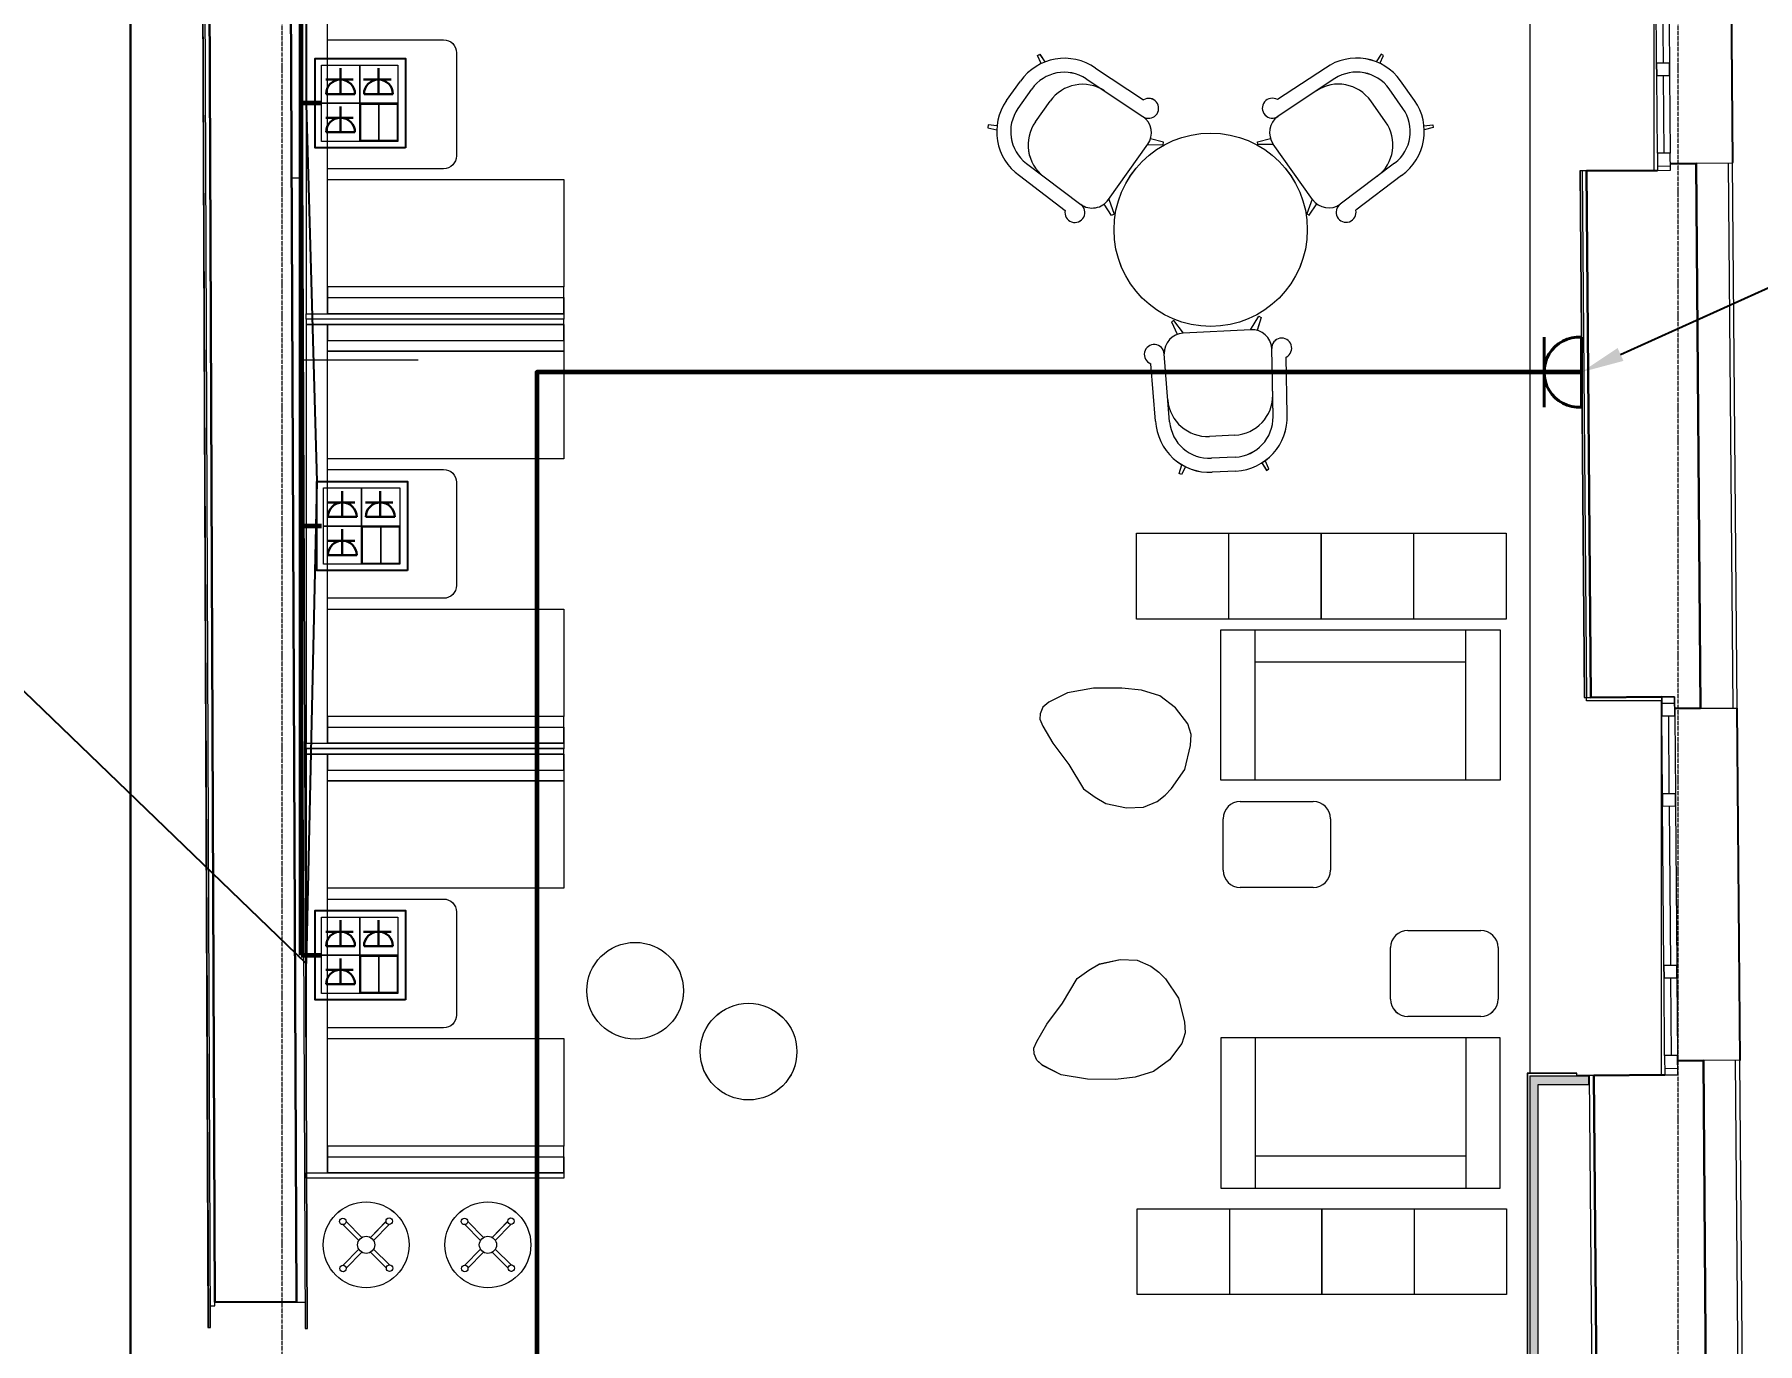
# Model space of a CAD drawing. Header units: millimetres. Extents: x -32 to 417638015, y -35 to 175284279.
# Drawn here: x 417179595 to 417187618, y 175256237 to 175262332 of the extents above; entities that cross this region are included whole.
import ezdxf
from ezdxf import colors
from ezdxf.entities.mleader import LeaderData, LeaderLine
from ezdxf.math import Vec2, Vec3

# ---------------------------------------------------------------- set-up
doc = ezdxf.new("R2010")
doc.units = ezdxf.units.MM
doc.linetypes.add('ADSK_Линия сетки', pattern=[25, 20, -2.5, 0, -2.5])
for name, color, linetype, lineweight in [('_ Окна', 7, 'Continuous', 9), ('_ЭМ_гофра', 5, 'Continuous', 60), ('_ЭМ_ТХобщее_слой', 7, 'Continuous', 30), ('Окна', 7, 'Continuous', 9), ('Оси', 253, 'Continuous', 9), ('Перекрытие', 7, 'Continuous', 18), ('Стены внутренние', 7, 'Continuous', 18), ('Стены наружные', 7, 'Continuous', 18), ('Стены несущие', 7, 'Continuous', 30), ('Стены отделка', 7, 'Continuous', 30), ('Стены штриховка', 7, 'Continuous', 9), ('ТХ', 5, 'Continuous', 0), ('ШТРИХОВКА', 252, 'Continuous', 15), ('Электро', 250, 'Continuous', 25), ('ЭМ', 5, 'Continuous', 40), ('ЭМ_Лоток 1_2', 162, 'Continuous', 30), ('ЭОМ_Кабель для СУП', 150, 'Continuous', 9)]:
    doc.layers.add(name, color=color, linetype=linetype, lineweight=lineweight)
for name, color, linetype in [('_ЭМ_Надписи', 7, 'Continuous'), ('ВНУТРЯНКА', 1, 'Continuous'), ('ЭОМ_Лотки рабочие', 5, 'Continuous')]:
    doc.layers.add(name, color=color, linetype=linetype)
doc.layers.add('PDF _ЭОМ _розетки', color=7, linetype='Continuous', true_color=0xeb0000)
doc.styles.add('ЭОМ', font='isocpeur.ttf', dxfattribs={"width": 0.85, "height": 250})
doc.linetypes.add('Cable in the tray', pattern='A,5,[130,ltypeshp.shx,S=1,R=0,X=0,Y=0],1.5,[130,ltypeshp.shx,S=1.5,R=90,X=0,Y=-1],1,[130,ltypeshp.shx,S=1,R=0,X=0.5,Y=0],5', length=12.5)

# ---------------------------------------------------------------- blocks, each defined once
blk = doc.blocks.new('ТХ 3 этаж')
at = {"color": 8, "linetype": 'Continuous', "lineweight": 18}
for p, q in [((59884.1, 30573.9), (59895.3, 30579.9)), ((59901.7, 30537), (59884.1, 30573.9)), ((59895.3, 30579.9), (59918.8, 30544.4)), ((61484.6, 30580.8), (61461.1, 30545.2)), ((61478.2, 30537.8), (61495.8, 30574.8)), ((61495.8, 30574.8), (61484.6, 30580.8)), ((60154.6, 30515.3), (60378.3, 30368.1)), ((61225.4, 30516.1), (61001.6, 30369)), ((59740.7, 30364.7), (59805.1, 30455.6)), ((59793.8, 30327.3), (59858.1, 30418)), ((60111.5, 30465.9), (60375.5, 30290.5)), ((61268.5, 30466.7), (61004.4, 30291.3)), ((61586.1, 30328.1), (61521.9, 30418.8)), ((61639.2, 30365.6), (61574.8, 30456.5)), ((59875, 30265.2), (59943.5, 30361.9)), ((61504.9, 30266.1), (61436.4, 30362.8)), ((59655.3, 30251), (59653.4, 30238.4)), ((59696, 30246.6), (59655.3, 30251)), ((61683.9, 30247.5), (61724.6, 30251.8)), ((61724.6, 30251.8), (61726.6, 30239.3)), ((59653.4, 30238.4), (59694.7, 30228)), ((60471.8, 30171.5), (60410.4, 30186.9)), ((60469.8, 30158.9), (60471.8, 30171.5)), ((60908.1, 30172.4), (60969.5, 30187.8)), ((60910.1, 30159.8), (60908.1, 30172.4)), ((61726.6, 30239.3), (61685.2, 30228.9)), ((60215.1, 29903.5), (60397.6, 30161.1)), ((60396.4, 30159.4), (60469.8, 30158.9)), ((60983.5, 30160.3), (60910.1, 30159.8)), ((61164.8, 29904.3), (60982.4, 30161.9)), ((59800.3, 30015.3), (60013.4, 29853)), ((59832.6, 30072.3), (60085.7, 29881.4)), ((61547.3, 30073.2), (61294.3, 29882.3)), ((61579.6, 30016.1), (61366.6, 29853.8)), ((60229.8, 29830), (60195, 29882.8)), ((60216.3, 29905.1), (60241.1, 29836)), ((61163.7, 29906), (61138.9, 29836.9)), ((61150.1, 29830.9), (61185, 29883.7)), ((60241.1, 29836), (60229.8, 29830)), ((61138.9, 29836.9), (61150.1, 29830.9)), ((60519.6, 29340.5), (60508.5, 29334.2)), ((60508.5, 29334.2), (60534.3, 29276.4)), ((60564.6, 29282.4), (60519.6, 29340.5)), ((60877.8, 29298.1), (60562.6, 29282.3)), ((60875.8, 29298), (60914.8, 29360.2)), ((60926.5, 29355.1), (60906.5, 29295)), ((60914.8, 29360.2), (60926.5, 29355.1)), ((60981.5, 28893.1), (60975.2, 29210)), ((60434.3, 28872.4), (60411.7, 29139.2)), ((60499.8, 28869), (60474.5, 29185)), ((61046.3, 28902.9), (61042.2, 29170.7)), ((60803.6, 28807.2), (60685.3, 28801.3)), ((60543.7, 28628.6), (60557.2, 28669.1)), ((60573.5, 28660.2), (60555.4, 28623.5)), ((60805.1, 28705), (60694, 28699.4)), ((60808.4, 28640.1), (60697.2, 28634.5)), ((60928.9, 28677.9), (60950.6, 28643.2)), ((60961.7, 28649.5), (60944.3, 28688.4)), ((60950.6, 28643.2), (60961.7, 28649.5)), ((60555.4, 28623.5), (60543.7, 28628.6))]:
    blk.add_line(p, q, dxfattribs=at)
for centre, radius, start, end in [((60009.7, 30310.7), 250.7, 54.68371, 144.68371), ((60009.6, 30310.6), 185.7, 56.72912, 144.68371), ((61370.3, 30311.6), 250.7, 35.31629, 125.31629), ((61370.3, 30311.5), 185.7, 35.31629, 123.27088), ((60095, 30254.6), 185.7, 56.72912, 144.68371), ((61284.9, 30255.4), 185.7, 35.31629, 123.27088), ((59945.2, 30219.8), 250.7, 144.68371, 234.68371), ((59945.3, 30219.9), 185.7, 144.68371, 232.6383), ((60402.3, 30328.4), 46.4, 234.68371, 121.10553), ((60977.6, 30329.2), 46.4, 58.89447, 305.31629), ((61434.6, 30220.8), 185.7, 307.3617, 35.31629), ((61434.7, 30220.7), 250.7, 305.31629, 35.31629), ((60026.5, 30157.9), 185.7, 144.68371, 232.6383), ((60321.8, 30214.7), 92.8, 324.68371, 54.68371), ((61058.1, 30215.6), 92.8, 125.31629, 215.31629), ((61353.4, 30158.8), 185.7, 307.3617, 35.31629), ((60058.8, 29843.5), 46.4, 168.26189, 54.68371), ((60139.3, 29957.2), 92.8, 234.68371, 324.68371), ((61240.6, 29958), 92.8, 215.31629, 305.31629), ((61321.1, 29844.4), 46.4, 125.31629, 11.73811), ((60567.2, 29189.6), 92.8, 92.85855, 182.85855), ((60882.5, 29205.3), 92.8, 2.85855, 92.85855), ((60428.1, 29182.7), 46.4, 2.85855, 249.28037), ((61021.6, 29212.3), 46.4, 296.43673, 182.85855), ((60676.1, 28986.7), 185.7, 184.90396, 272.85855), ((60794.4, 28992.6), 185.7, 272.85855, 0.81314), ((60795.8, 28890.4), 185.7, 272.85855, 0.81314), ((60795.9, 28890.4), 250.7, 272.85855, 2.85855), ((60684.7, 28884.9), 250.7, 182.85855, 272.85855), ((60684.8, 28884.9), 185.7, 184.90396, 272.85855)]:
    blk.add_arc(centre, radius, start, end, dxfattribs=at)
at = {"layer": 'ТХ', "color": 8}
for p, q in [((60776, 27950), (60776, 28350)), ((61636, 27950), (61636, 28350)), ((60898.6, 27201.2), (60898.6, 27901.2)), ((61878.6, 27201.2), (61878.6, 27901.2)), ((60898.6, 27751.2), (61878.6, 27751.2)), ((60898.6, 26001.2), (60898.6, 25301.2)), ((61878.6, 26001.2), (61878.6, 25301.2)), ((60898.6, 25451.2), (61878.6, 25451.2)), ((60778.3, 25205.7), (60778.3, 24805.7)), ((61638.3, 25205.7), (61638.3, 24805.7)), ((56724.7, 25058), (56651.1, 25131.7)), ((56665.2, 25145.8), (56738.9, 25072.2)), ((56851.6, 25147), (56778.7, 25072.4)), ((56793, 25058.4), (56865.8, 25133)), ((57291.6, 25058), (57217.9, 25131.7)), ((57232.1, 25145.8), (57305.7, 25072.2)), ((57418.4, 25147), (57345.6, 25072.4)), ((57359.8, 25058.4), (57432.7, 25133)), ((56652, 24942.6), (56724.7, 25017)), ((56739, 25003), (56666.2, 24928.6)), ((56779.4, 25003.3), (56853.1, 24929.7)), ((56867.3, 24943.8), (56793.6, 25017.5)), ((57218.8, 24942.6), (57291.6, 25017)), ((57305.9, 25003), (57233.1, 24928.6)), ((57346.3, 25003.3), (57419.9, 24929.7)), ((57434.1, 24943.8), (57360.4, 25017.5))]:
    blk.add_line(p, q, dxfattribs=at)
at = {"layer": 'ТХ', "color": 8, "ltscale": 50}
for points in [[(56579.6, 29372.5), (56579.6, 31322.5), (56479.6, 31322.5), (56479.6, 29372.5)], [(57679.6, 29372.5), (57679.6, 29497.5), (56579.6, 29497.5), (56579.6, 29372.5)], [(57679.6, 29447.5), (57679.6, 29372.5), (56579.6, 29372.5), (56579.6, 29447.5)], [(56579.6, 27372.5), (56579.6, 29322.5), (56479.6, 29322.5), (56479.6, 27372.5)], [(57679.6, 29322.5), (57679.6, 29197.5), (56579.6, 29197.5), (56579.6, 29322.5)], [(57679.6, 29247.5), (57679.6, 29322.5), (56579.6, 29322.5), (56579.6, 29247.5)], [(57679.6, 27372.5), (57679.6, 27497.5), (56579.6, 27497.5), (56579.6, 27372.5)], [(57679.6, 27447.5), (57679.6, 27372.5), (56579.6, 27372.5), (56579.6, 27447.5)], [(56579.6, 25372.5), (56579.6, 27322.5), (56479.6, 27322.5), (56479.6, 25372.5)], [(57679.6, 27322.5), (57679.6, 27197.5), (56579.6, 27197.5), (56579.6, 27322.5)], [(57679.6, 27247.5), (57679.6, 27322.5), (56579.6, 27322.5), (56579.6, 27247.5)], [(57679.6, 25372.5), (57679.6, 25497.5), (56579.6, 25497.5), (56579.6, 25372.5)], [(57679.6, 25447.5), (57679.6, 25372.5), (56579.6, 25372.5), (56579.6, 25447.5)]]:
    blk.add_lwpolyline(points, close=True, dxfattribs=at)
at = {"layer": 'ТХ', "color": 8}
for points in [[(56579.6, 30047.5), (56579.6, 30647.5), (57119.6, 30647.5, -0.414214), (57179.6, 30587.5), (57179.6, 30107.5, -0.414214), (57119.6, 30047.5)], [(56579.6, 28047.5), (56579.6, 28647.5), (57119.6, 28647.5, -0.414214), (57179.6, 28587.5), (57179.6, 28107.5, -0.414214), (57119.6, 28047.5)], [(56579.6, 26047.5), (56579.6, 26647.5), (57119.6, 26647.5, -0.414214), (57179.6, 26587.5), (57179.6, 26107.5, -0.414214), (57119.6, 26047.5)]]:
    blk.add_lwpolyline(points, format="xyb", close=True, dxfattribs=at)
for points in [[(56579.6, 29497.5), (56579.6, 29997.5), (57679.6, 29997.5), (57679.6, 29497.5)], [(57679.6, 29372.5), (57679.6, 29347.5), (56479.6, 29347.5), (56479.6, 29372.5)], [(57679.6, 29322.5), (57679.6, 29347.5), (56479.6, 29347.5), (56479.6, 29322.5)], [(56579.6, 28697.5), (56579.6, 29197.5), (57679.6, 29197.5), (57679.6, 28697.5)], [(61206, 27950), (60346, 27950), (60346, 28350), (61206, 28350)], [(62066, 27950), (61206, 27950), (61206, 28350), (62066, 28350)], [(56579.6, 27497.5), (56579.6, 27997.5), (57679.6, 27997.5), (57679.6, 27497.5)], [(60738.6, 27901.2), (62038.6, 27901.2), (62038.6, 27201.2), (60738.6, 27201.2)], [(57679.6, 27372.5), (57679.6, 27347.5), (56479.6, 27347.5), (56479.6, 27372.5)], [(57679.6, 27322.5), (57679.6, 27347.5), (56479.6, 27347.5), (56479.6, 27322.5)], [(56579.6, 26697.5), (56579.6, 27197.5), (57679.6, 27197.5), (57679.6, 26697.5)], [(56579.6, 25497.5), (56579.6, 25997.5), (57679.6, 25997.5), (57679.6, 25497.5)], [(60738.6, 25301.2), (62038.6, 25301.2), (62038.6, 26001.2), (60738.6, 26001.2)], [(57679.6, 25372.5), (57679.6, 25347.5), (56479.6, 25347.5), (56479.6, 25372.5)], [(60348.3, 25205.7), (61208.3, 25205.7), (61208.3, 24805.7), (60348.3, 24805.7)], [(61208.3, 25205.7), (62068.3, 25205.7), (62068.3, 24805.7), (61208.3, 24805.7)]]:
    blk.add_lwpolyline(points, close=True, dxfattribs=at)
at = {"layer": 'ТХ', "color": 8, "lineweight": 0}
for points in [[(60276.5, 27629.5), (60145.6, 27629.3), (60023.9, 27608), (59936.7, 27564.3), (59909.7, 27540.1), (59897.7, 27510.1), (59896.2, 27484.5), (59909.8, 27452.9), (59956.6, 27373.3), (60030.4, 27274.2), (60098.3, 27160), (60152.5, 27121), (60202.2, 27092.5), (60298.4, 27071.6), (60378.1, 27074.8), (60441.2, 27101.9), (60478.8, 27130.6), (60508.8, 27162.2), (60570.3, 27251), (60597.2, 27362.3), (60600.1, 27413.5), (60585, 27463.1), (60527.7, 27538.2), (60454, 27593.7), (60368.2, 27619.1)], [(60247.6, 25808), (60116.8, 25808.2), (59995, 25829.5), (59907.9, 25873.2), (59880.8, 25897.3), (59868.9, 25927.4), (59867.4, 25953), (59881, 25984.6), (59927.7, 26064.2), (60001.6, 26163.3), (60069.5, 26277.5), (60123.7, 26316.5), (60173.3, 26345), (60269.6, 26365.9), (60349.3, 26362.7), (60412.4, 26335.6), (60450, 26306.9), (60480, 26275.3), (60541.5, 26186.5), (60568.4, 26075.1), (60571.3, 26024), (60556.2, 25974.4), (60498.9, 25899.3), (60425.1, 25843.8), (60339.4, 25818.4)]]:
    blk.add_lwpolyline(points, close=True, dxfattribs=at)
at = {"layer": 'ТХ', "color": 8}
for points in [[(60828.6, 27101.2), (61168.6, 27101.2)], [(60748.6, 26781.2), (60748.6, 27021.2)], [(61248.6, 27021.2), (61248.6, 26781.2)], [(61168.6, 26701.2), (60828.6, 26701.2)], [(61608.6, 26501.2), (61948.6, 26501.2)], [(61528.6, 26181.2), (61528.6, 26421.2)], [(62028.6, 26421.2), (62028.6, 26181.2)], [(61948.6, 26101.2), (61608.6, 26101.2)]]:
    blk.add_lwpolyline(points, dxfattribs=at)
for centre, radius in [((60690.8, 29763.5), 450), ((58011.3, 26220.6), 225), ((58539.2, 25937), 225), ((56759, 25037.6), 200), ((57325.9, 25037.6), 200), ((56650.3, 25146.7), 15), ((56866.5, 25148), 15), ((57217.1, 25146.7), 15), ((57433.3, 25148), 15), ((56759, 25037.6), 40), ((57325.9, 25037.6), 40), ((56651.3, 24927.6), 15), ((56868.1, 24928.8), 15), ((57218.1, 24927.6), 15), ((57434.9, 24928.8), 15)]:
    blk.add_circle(centre, radius, dxfattribs=at)
for centre, start, end in [((60828.6, 27021.2), 90, 180), ((61168.6, 27021.2), 0, 90), ((60828.6, 26781.2), 180, 270), ((61168.6, 26781.2), 270, 0), ((61608.6, 26421.2), 90, 180), ((61948.6, 26421.2), 0, 90), ((61608.6, 26181.2), 180, 270), ((61948.6, 26181.2), 270, 0)]:
    blk.add_arc(centre, 80, start, end, dxfattribs=at)
blk = doc.blocks.new('План 3 этажа')
at = {"layer": 'Стены внутренние'}
for points in [[(55188.195, 23588.356), (55205.237, 23588.356), (55205.237, 25943.31), (55165.237, 25943.31), (55165.237, 23588.356)], [(55430.146, 25903.31), (55439.738, 25903.31), (55439.738, 25943.31), (55205.237, 25943.31), (55205.237, 25903.31), (55410.179, 25903.31)]]:
    blk.add_hatch(color=8, dxfattribs=at).paths.add_polyline_path(points)
at = {"layer": '_ Окна', "color": 8}
for p, q in [((55779.755, 31448.561), (55786.144, 30658.587)), ((55786.629, 30598.589), (55789.54, 30238.6)), ((55760.027, 30178.36), (55820.025, 30178.845)), ((55780.253, 27677.444), (55840.251, 27677.929)), ((55810.738, 27617.688), (55813.649, 27257.7)), ((55814.134, 27197.702), (55820.119, 26457.726)), ((55820.604, 26397.728), (55823.516, 26037.74)), ((55794.002, 25977.499), (55854, 25977.985))]:
    blk.add_line(p, q, dxfattribs=at)
at = {"layer": '_ Окна', "color": 8, "lineweight": 18}
for p, q in [((55756.145, 30658.344), (55816.143, 30658.829)), ((55756.63, 30598.346), (55756.145, 30658.344)), ((55816.143, 30658.829), (55816.628, 30598.831)), ((55816.628, 30598.831), (55756.63, 30598.346)), ((55819.539, 30238.843), (55759.541, 30238.358)), ((55759.541, 30238.358), (55760.188, 30158.36)), ((55820.186, 30158.846), (55819.539, 30238.843)), ((55760.188, 30158.36), (55820.186, 30158.846)), ((55780.011, 27707.443), (55840.009, 27707.928)), ((55780.739, 27617.446), (55780.011, 27707.443)), ((55840.009, 27707.928), (55840.737, 27617.931)), ((55840.737, 27617.931), (55780.739, 27617.446)), ((55783.65, 27257.457), (55843.648, 27257.943)), ((55784.135, 27197.459), (55783.65, 27257.457)), ((55844.133, 27197.945), (55784.135, 27197.459)), ((55843.648, 27257.943), (55844.133, 27197.945)), ((55790.12, 26457.484), (55850.118, 26457.969)), ((55790.605, 26397.486), (55790.12, 26457.484)), ((55850.603, 26397.971), (55790.605, 26397.486)), ((55850.118, 26457.969), (55850.603, 26397.971)), ((55853.515, 26037.983), (55793.517, 26037.497)), ((55793.517, 26037.497), (55794.245, 25947.5)), ((55854.243, 25947.985), (55853.515, 26037.983)), ((55794.245, 25947.5), (55854.243, 25947.985))]:
    blk.add_line(p, q, dxfattribs=at)
at = {"layer": 'Окна', "color": 8}
for p, q in [((55756.145, 30658.344), (55749.756, 31448.318)), ((55809.754, 31448.803), (55816.143, 30658.829)), ((55756.145, 30658.344), (55756.63, 30598.346)), ((55816.628, 30598.831), (55816.143, 30658.829)), ((55759.541, 30238.358), (55756.63, 30598.346)), ((55816.628, 30598.831), (55819.539, 30238.843)), ((55759.541, 30238.358), (55760.188, 30158.36)), ((55820.186, 30158.846), (55819.539, 30238.843)), ((55760.188, 30158.36), (55820.186, 30158.846)), ((55840.009, 27707.928), (55780.011, 27707.443)), ((55780.011, 27707.443), (55780.739, 27617.446)), ((55840.737, 27617.931), (55840.009, 27707.928)), ((55783.65, 27257.457), (55780.739, 27617.446)), ((55840.737, 27617.931), (55843.648, 27257.943)), ((55783.65, 27257.457), (55784.135, 27197.459)), ((55790.12, 26457.484), (55784.135, 27197.459)), ((55844.133, 27197.945), (55843.648, 27257.943)), ((55844.133, 27197.945), (55850.118, 26457.969)), ((55790.12, 26457.484), (55790.605, 26397.486)), ((55793.517, 26037.497), (55790.605, 26397.486)), ((55850.603, 26397.971), (55850.118, 26457.969)), ((55850.603, 26397.971), (55853.515, 26037.983)), ((55793.517, 26037.497), (55794.245, 25947.5)), ((55854.243, 25947.985), (55853.515, 26037.983)), ((55794.245, 25947.5), (55854.243, 25947.985))]:
    blk.add_line(p, q, dxfattribs=at)
at = {"layer": 'Оси', "color": 8, "linetype": 'ADSK_Линия сетки'}
for p, q in [((49356.908, -3523.688), (49356.908, 43515.246)), ((55856.908, -3523.688), (55856.908, 43515.246))]:
    blk.add_line(p, q, dxfattribs=at)
at = {"layer": 'Перекрытие', "color": 8}
for p, q in [((55165.237, 31934.12), (55165.237, 25955.31)), ((55745.035, 30158.238), (55745.035, 31934.12)), ((55410.2, 30155.53), (55410.179, 30158.071)), ((55410.179, 30158.071), (55724.358, 30158.071)), ((49989.608, 29274.474), (49457.052, 29274.474)), ((55430.146, 27689.261), (55430.022, 27704.612)), ((55779.366, 27689.261), (55430.146, 27689.261)), ((55779.366, 25947.38), (55779.366, 27689.261)), ((55439.738, 25929.261), (55444.381, 25929.261))]:
    blk.add_line(p, q, dxfattribs=at)
at = {"layer": 'Стены наружные', "color": 8}
for p, q in [((56109.81, 30194.189), (56095.877, 31921.139)), ((56095.943, 31921.133), (56109.934, 30191.19)), ((56096.853, 31924.141), (56110.81, 30194.197)), ((56109.81, 30194.189), (56110.81, 30194.197)), ((56130.302, 27654.274), (56131.302, 27654.282)), ((56143.526, 26015.218), (56130.302, 27654.274)), ((56130.444, 27655.275), (56143.707, 26015.329)), ((56131.302, 27654.282), (56144.533, 26014.335)), ((56144.533, 26014.335), (56143.533, 26014.327))]:
    blk.add_line(p, q, dxfattribs=at)
at = {"layer": 'Стены несущие', "color": 8}
for p, q in [((49009.756, 32978.395), (49043.152, 24889.306)), ((49423.149, 24890.875), (49389.753, 32979.963)), ((55939.94, 30189.815), (55819.944, 30188.845)), ((55939.94, 30189.815), (55960.45, 27653.9)), ((55760.188, 30158.36), (55430.199, 30155.691)), ((55430.199, 30155.691), (55450.021, 27704.774)), ((55450.021, 27704.774), (55780.011, 27707.443)), ((55840.453, 27652.93), (55960.45, 27653.9)), ((55973.713, 26013.954), (55853.717, 26012.983)), ((55973.713, 26013.954), (55993.616, 23553.034)), ((55794.245, 25947.5), (55464.255, 25944.831)), ((55464.255, 25944.831), (55483.309, 23588.908)), ((49043.152, 24889.306), (49423.149, 24890.875))]:
    blk.add_line(p, q, dxfattribs=at)
at = {"layer": 'Стены отделка', "color": 8, "lineweight": 9}
for p, q in [((48977.756, 32978.263), (49011.637, 24771.724)), ((49023.637, 24771.774), (48989.756, 32978.312)), ((49429.753, 32980.129), (49463.66, 24767.199)), ((49475.66, 24767.248), (49441.753, 32980.178)), ((56109.934, 30191.19), (55939.94, 30189.815)), ((56130.444, 27655.275), (56109.934, 30191.19)), ((49401.544, 30123.988), (49441.544, 30124.153)), ((55430.199, 30155.691), (55398.2, 30155.433)), ((55398.2, 30155.433), (55418.022, 27704.515)), ((55418.022, 27704.515), (55450.021, 27704.774)), ((55960.45, 27653.9), (56130.444, 27655.275)), ((56143.707, 26015.329), (55973.713, 26013.954)), ((56163.611, 23554.409), (56143.707, 26015.329)), ((55153.237, 25953.31), (55153.237, 23578.356)), ((55384.168, 25955.31), (55155.237, 25955.31)), ((55165.237, 25943.31), (55165.237, 23588.356)), ((55165.237, 25943.31), (55444.267, 25943.31)), ((55384.258, 25944.184), (55384.168, 25955.31)), ((55464.255, 25944.831), (55384.258, 25944.184)), ((55439.738, 25903.31), (55439.738, 25943.31)), ((55463.31, 23588.747), (55444.256, 25944.67)), ((55205.237, 23628.356), (55205.237, 25903.31)), ((55205.237, 25903.31), (55439.738, 25903.31)), ((49023.224, 24871.773), (49043.224, 24871.856)), ((49043.224, 24871.856), (49043.152, 24889.306)), ((49423.149, 24890.875), (49423.155, 24889.425)), ((49423.155, 24889.425), (49463.154, 24889.59)), ((49011.637, 24771.724), (49023.637, 24771.774)), ((49463.66, 24767.199), (49475.66, 24767.248))]:
    blk.add_line(p, q, dxfattribs=at)
at = {"layer": 'Стены штриховка', "color": 8}
for p, q in [((48979.756, 32978.271), (49013.637, 24771.733)), ((49473.66, 24767.24), (49439.753, 32980.17)), ((56089.935, 30191.028), (56110.445, 27655.113)), ((55400.2, 30155.449), (55420.022, 27704.531)), ((55410.2, 30155.53), (55430.022, 27704.612)), ((56143.611, 23554.247), (56123.708, 26015.167)), ((55155.237, 25955.31), (55153.237, 25955.31)), ((55153.237, 25955.31), (55153.237, 25953.31)), ((55384.184, 25953.31), (55153.237, 25953.31)), ((55155.237, 25955.31), (55155.237, 23576.356))]:
    blk.add_line(p, q, dxfattribs=at)
at = {"layer": 'ЭОМ_Лотки рабочие'}
blk.add_blockref('ТХ 3 этаж', (-7010.895, 118.542), dxfattribs=at)
blk = doc.blocks.new('_ЭМ_ТХ2_3 этаж_нов')
at = {"color": 8, "linetype": 'Continuous', "lineweight": 18}
for p, q in [((58866.3, 30538.6), (58877.5, 30544.6)), ((58883.9, 30501.6), (58866.3, 30538.6)), ((58877.5, 30544.6), (58901, 30509)), ((60466.8, 30545.4), (60443.3, 30509.9)), ((60460.4, 30502.5), (60478, 30539.4)), ((60478, 30539.4), (60466.8, 30545.4)), ((58722.9, 30329.4), (58787.3, 30420.3)), ((59093.6, 30430.5), (59357.7, 30255.1)), ((59136.8, 30479.9), (59360.5, 30332.8)), ((60207.6, 30480.8), (59983.8, 30333.6)), ((60250.7, 30431.4), (59986.6, 30256)), ((60621.4, 30330.2), (60557, 30421.1)), ((58776, 30291.9), (58840.3, 30382.6)), ((58857.2, 30229.9), (58925.7, 30326.5)), ((60487.1, 30230.7), (60418.6, 30327.4)), ((60568.3, 30292.7), (60504, 30383.5)), ((58637.5, 30215.6), (58635.6, 30203)), ((58635.6, 30203), (58676.9, 30192.7)), ((58678.2, 30211.3), (58637.5, 30215.6)), ((60666.1, 30212.1), (60706.8, 30216.5)), ((60708.8, 30203.9), (60667.4, 30193.5)), ((60706.8, 30216.5), (60708.8, 30203.9)), ((59197.3, 29868.1), (59379.8, 30125.7)), ((59378.6, 30124.1), (59452, 30123.6)), ((59454, 30136.2), (59392.6, 30151.5)), ((59452, 30123.6), (59454, 30136.2)), ((59890.3, 30137), (59951.7, 30152.4)), ((59892.3, 30124.4), (59890.3, 30137)), ((59965.7, 30124.9), (59892.3, 30124.4)), ((60147, 29869), (59964.6, 30126.6)), ((58814.8, 30037), (59067.9, 29846)), ((60529.5, 30037.8), (60276.5, 29846.9)), ((58782.5, 29979.9), (58995.6, 29817.6)), ((60561.8, 29980.8), (60348.7, 29818.5)), ((59212, 29794.6), (59177.1, 29847.5)), ((59198.4, 29869.8), (59223.3, 29800.6)), ((60145.9, 29870.6), (60121, 29801.5)), ((60132.3, 29795.5), (60167.2, 29848.3)), ((59223.3, 29800.6), (59212, 29794.6)), ((60121, 29801.5), (60132.3, 29795.5)), ((59501.8, 29305.1), (59490.7, 29298.9)), ((59490.7, 29298.9), (59516.5, 29241.1)), ((59546.8, 29247.1), (59501.8, 29305.1)), ((59858, 29262.6), (59897, 29324.9)), ((59908.7, 29319.7), (59888.7, 29259.7)), ((59897, 29324.9), (59908.7, 29319.7)), ((59860, 29262.7), (59544.8, 29247)), ((59482, 28833.7), (59456.7, 29149.6)), ((59963.7, 28857.7), (59957.4, 29174.6)), ((60028.5, 28867.6), (60024.4, 29135.4)), ((59416.5, 28837), (59393.9, 29103.9)), ((59785.8, 28771.8), (59667.5, 28765.9)), ((59787.3, 28669.6), (59676.2, 28664.1)), ((59911.1, 28642.6), (59932.8, 28607.9)), ((59943.9, 28614.1), (59926.5, 28653)), ((59525.9, 28593.3), (59539.3, 28633.7)), ((59537.6, 28588.1), (59525.9, 28593.3)), ((59555.7, 28624.8), (59537.6, 28588.1)), ((59790.6, 28604.7), (59679.4, 28599.2)), ((59932.8, 28607.9), (59943.9, 28614.1))]:
    blk.add_line(p, q, dxfattribs=at)
for centre, radius, start, end in [((58991.9, 30275.4), 250.7, 54.68371, 144.68371), ((60352.5, 30276.2), 250.7, 35.31629, 125.31629), ((58991.8, 30275.3), 185.7, 56.72912, 144.68371), ((59077.2, 30219.2), 185.7, 56.72912, 144.68371), ((60267.1, 30220.1), 185.7, 35.31629, 123.27088), ((60352.5, 30276.1), 185.7, 35.31629, 123.27088), ((58927.4, 30184.5), 250.7, 144.68371, 234.68371), ((59384.5, 30293), 46.4, 234.68371, 121.10553), ((59959.8, 30293.9), 46.4, 58.89447, 305.31629), ((60416.9, 30185.3), 250.7, 305.31629, 35.31629), ((58927.5, 30184.6), 185.7, 144.68371, 232.6383), ((59304, 30179.4), 92.8, 324.68371, 54.68371), ((60040.3, 30180.2), 92.8, 125.31629, 215.31629), ((60416.8, 30185.4), 185.7, 307.3617, 35.31629), ((59008.7, 30122.5), 185.7, 144.68371, 232.6383), ((60335.6, 30123.4), 185.7, 307.3617, 35.31629), ((59041, 29808.2), 46.4, 168.26189, 54.68371), ((59121.5, 29921.8), 92.8, 234.68371, 324.68371), ((60222.8, 29922.7), 92.8, 215.31629, 305.31629), ((60303.3, 29809), 46.4, 125.31629, 11.73811), ((59549.4, 29154.2), 92.8, 92.85855, 182.85855), ((59864.7, 29170), 92.8, 2.85855, 92.85855), ((60003.8, 29176.9), 46.4, 296.43673, 182.85855), ((59410.3, 29147.3), 46.4, 2.85855, 249.28037), ((59776.6, 28957.3), 185.7, 272.85855, 0.81314), ((59658.2, 28951.3), 185.7, 184.90396, 272.85855), ((59666.9, 28849.5), 250.7, 182.85855, 272.85855), ((59667, 28849.5), 185.7, 184.90396, 272.85855), ((59778, 28855.1), 185.7, 272.85855, 0.81314), ((59778.1, 28855.1), 250.7, 272.85855, 2.85855)]:
    blk.add_arc(centre, radius, start, end, dxfattribs=at)
at = {"layer": 'ТХ', "color": 8}
for p, q in [((59758.2, 27914.7), (59758.2, 28314.7)), ((60618.2, 27914.7), (60618.2, 28314.7)), ((59880.8, 27165.8), (59880.8, 27865.8)), ((60860.8, 27165.8), (60860.8, 27865.8)), ((59880.8, 27715.8), (60860.8, 27715.8)), ((59880.8, 25965.8), (59880.8, 25265.8)), ((60860.8, 25965.8), (60860.8, 25265.8)), ((59880.8, 25415.8), (60860.8, 25415.8)), ((55647.4, 25110.5), (55721.1, 25036.8)), ((55833.7, 25111.6), (55760.9, 25037.1)), ((56214.3, 25110.5), (56287.9, 25036.8)), ((56400.6, 25111.6), (56327.8, 25037.1)), ((59760.5, 25170.4), (59760.5, 24770.4)), ((60620.5, 25170.4), (60620.5, 24770.4)), ((55706.9, 25022.7), (55633.3, 25096.3)), ((55775.2, 25023.1), (55848, 25097.6)), ((56273.8, 25022.7), (56200.1, 25096.3)), ((56342, 25023.1), (56414.9, 25097.6)), ((55634.1, 24907.2), (55706.9, 24981.7)), ((55721.2, 24967.7), (55648.4, 24893.2)), ((55761.6, 24968), (55835.3, 24894.3)), ((55849.4, 24908.5), (55775.8, 24982.1)), ((56201, 24907.2), (56273.8, 24981.7)), ((56288, 24967.7), (56215.3, 24893.2)), ((56328.5, 24968), (56402.1, 24894.3)), ((56416.3, 24908.5), (56342.6, 24982.1))]:
    blk.add_line(p, q, dxfattribs=at)
at = {"layer": 'ТХ', "color": 8, "ltscale": 50}
for points in [[(55561.8, 29337.1), (55561.8, 31287.1), (55461.8, 31287.1), (55461.8, 29337.1)], [(56661.8, 29337.1), (56661.8, 29462.1), (55561.8, 29462.1), (55561.8, 29337.1)], [(56661.8, 29412.1), (56661.8, 29337.1), (55561.8, 29337.1), (55561.8, 29412.1)], [(55561.8, 27337.1), (55561.8, 29287.1), (55461.8, 29287.1), (55461.8, 27337.1)], [(56661.8, 29287.1), (56661.8, 29162.1), (55561.8, 29162.1), (55561.8, 29287.1)], [(56661.8, 29212.1), (56661.8, 29287.1), (55561.8, 29287.1), (55561.8, 29212.1)], [(56661.8, 27337.1), (56661.8, 27462.1), (55561.8, 27462.1), (55561.8, 27337.1)], [(56661.8, 27412.1), (56661.8, 27337.1), (55561.8, 27337.1), (55561.8, 27412.1)], [(55561.8, 25337.1), (55561.8, 27287.1), (55461.8, 27287.1), (55461.8, 25337.1)], [(56661.8, 27287.1), (56661.8, 27162.1), (55561.8, 27162.1), (55561.8, 27287.1)], [(56661.8, 27212.1), (56661.8, 27287.1), (55561.8, 27287.1), (55561.8, 27212.1)], [(56661.8, 25337.1), (56661.8, 25462.1), (55561.8, 25462.1), (55561.8, 25337.1)], [(56661.8, 25412.1), (56661.8, 25337.1), (55561.8, 25337.1), (55561.8, 25412.1)]]:
    blk.add_lwpolyline(points, close=True, dxfattribs=at)
at = {"layer": 'ТХ', "color": 8}
for points in [[(55561.8, 30012.1), (55561.8, 30612.1), (56101.8, 30612.1, -0.414214), (56161.8, 30552.1), (56161.8, 30072.1, -0.414214), (56101.8, 30012.1)], [(55561.8, 28012.1), (55561.8, 28612.1), (56101.8, 28612.1, -0.414214), (56161.8, 28552.1), (56161.8, 28072.1, -0.414214), (56101.8, 28012.1)], [(55561.8, 26012.1), (55561.8, 26612.1), (56101.8, 26612.1, -0.414214), (56161.8, 26552.1), (56161.8, 26072.1, -0.414214), (56101.8, 26012.1)]]:
    blk.add_lwpolyline(points, format="xyb", close=True, dxfattribs=at)
for points in [[(55561.8, 29462.1), (55561.8, 29962.1), (56661.8, 29962.1), (56661.8, 29462.1)], [(56661.8, 29337.1), (56661.8, 29312.1), (55461.8, 29312.1), (55461.8, 29337.1)], [(56661.8, 29287.1), (56661.8, 29312.1), (55461.8, 29312.1), (55461.8, 29287.1)], [(55561.8, 28662.1), (55561.8, 29162.1), (56661.8, 29162.1), (56661.8, 28662.1)], [(60188.2, 27914.7), (59328.2, 27914.7), (59328.2, 28314.7), (60188.2, 28314.7)], [(61048.2, 27914.7), (60188.2, 27914.7), (60188.2, 28314.7), (61048.2, 28314.7)], [(55561.8, 27462.1), (55561.8, 27962.1), (56661.8, 27962.1), (56661.8, 27462.1)], [(59720.8, 27865.8), (61020.8, 27865.8), (61020.8, 27165.8), (59720.8, 27165.8)], [(56661.8, 27337.1), (56661.8, 27312.1), (55461.8, 27312.1), (55461.8, 27337.1)], [(56661.8, 27287.1), (56661.8, 27312.1), (55461.8, 27312.1), (55461.8, 27287.1)], [(55561.8, 26662.1), (55561.8, 27162.1), (56661.8, 27162.1), (56661.8, 26662.1)], [(55561.8, 25462.1), (55561.8, 25962.1), (56661.8, 25962.1), (56661.8, 25462.1)], [(59720.8, 25265.8), (61020.8, 25265.8), (61020.8, 25965.8), (59720.8, 25965.8)], [(56661.8, 25337.1), (56661.8, 25312.1), (55461.8, 25312.1), (55461.8, 25337.1)], [(59330.5, 25170.4), (60190.5, 25170.4), (60190.5, 24770.4), (59330.5, 24770.4)], [(60190.5, 25170.4), (61050.5, 25170.4), (61050.5, 24770.4), (60190.5, 24770.4)]]:
    blk.add_lwpolyline(points, close=True, dxfattribs=at)
at = {"layer": 'ТХ', "color": 8, "lineweight": 0}
for points in [[(59258.7, 27594.1), (59127.8, 27593.9), (59006.1, 27572.6), (58918.9, 27528.9), (58891.9, 27504.8), (58879.9, 27474.7), (58878.4, 27449.1), (58892, 27417.6), (58938.8, 27337.9), (59012.6, 27238.8), (59080.5, 27124.6), (59134.7, 27085.6), (59184.4, 27057.1), (59280.6, 27036.3), (59360.3, 27039.4), (59423.4, 27066.6), (59461, 27095.2), (59491, 27126.8), (59552.5, 27215.7), (59579.4, 27327), (59582.3, 27378.1), (59567.2, 27427.7), (59509.9, 27502.8), (59436.2, 27558.3), (59350.4, 27583.7)], [(59229.8, 25772.6), (59099, 25772.9), (58977.2, 25794.1), (58890.1, 25837.9), (58863, 25862), (58851.1, 25892.1), (58849.6, 25917.6), (58863.2, 25949.2), (58909.9, 26028.8), (58983.8, 26128), (59051.7, 26242.1), (59105.9, 26281.1), (59155.5, 26309.6), (59251.8, 26330.5), (59331.5, 26327.4), (59394.6, 26300.2), (59432.2, 26271.6), (59462.2, 26239.9), (59523.7, 26151.1), (59550.6, 26039.8), (59553.5, 25988.7), (59538.4, 25939.1), (59481.1, 25864), (59407.3, 25808.4), (59321.6, 25783)]]:
    blk.add_lwpolyline(points, close=True, dxfattribs=at)
at = {"layer": 'ТХ', "color": 8}
for points in [[(59810.8, 27065.8), (60150.8, 27065.8)], [(59730.8, 26745.8), (59730.8, 26985.8)], [(60230.8, 26985.8), (60230.8, 26745.8)], [(60150.8, 26665.8), (59810.8, 26665.8)], [(60590.8, 26465.8), (60930.8, 26465.8)], [(60510.8, 26145.8), (60510.8, 26385.8)], [(61010.8, 26385.8), (61010.8, 26145.8)], [(60930.8, 26065.8), (60590.8, 26065.8)]]:
    blk.add_lwpolyline(points, dxfattribs=at)
for centre, radius in [((59673, 29728.1), 450), ((56993.5, 26185.2), 225), ((57521.4, 25901.7), 225), ((55741.2, 25002.3), 200), ((56308.1, 25002.3), 200), ((55632.5, 25111.3), 15), ((55848.7, 25112.6), 15), ((56199.3, 25111.3), 15), ((56415.5, 25112.6), 15), ((55741.2, 25002.3), 40), ((56308.1, 25002.3), 40), ((55633.5, 24892.2), 15), ((55850.3, 24893.5), 15), ((56200.3, 24892.2), 15), ((56417.1, 24893.5), 15)]:
    blk.add_circle(centre, radius, dxfattribs=at)
for centre, start, end in [((59810.8, 26985.8), 90, 180), ((60150.8, 26985.8), 0, 90), ((59810.8, 26745.8), 180, 270), ((60150.8, 26745.8), 270, 0), ((60590.8, 26385.8), 90, 180), ((60930.8, 26385.8), 0, 90), ((60590.8, 26145.8), 180, 270), ((60930.8, 26145.8), 270, 0)]:
    blk.add_arc(centre, 80, start, end, dxfattribs=at)
blk = doc.blocks.new('Блок из 4 розеток')
for points in [[(-209, 203.1), (-124.1, 203.1), (-124.1, 33.5), (-209, 33.5)], [(-124.1, 203.1), (-39.1, 203.1), (-39.1, 33.5), (-124.1, 33.5)]]:
    blk.add_lwpolyline(points, close=True)
at = {"layer": 'PDF _ЭОМ _розетки', "color": 3, "linetype": 'Continuous', "lineweight": 25, "transparency": 33554687}
blk.add_lwpolyline([(0, 0), (-421.6, 0), (-421.6, 415.2), (0, 415.2)], close=True, dxfattribs=at)
at = {"layer": 'PDF _ЭОМ _розетки', "color": 7, "linetype": 'Continuous', "lineweight": 20, "transparency": 33554687}
for points in [[(-213.4, 384.9), (-213.4, 207), (-391.2, 207), (-391.2, 384.9)], [(-35.6, 384.9), (-35.6, 207), (-213.4, 207), (-213.4, 384.9)], [(-213.4, 207), (-213.4, 29.2), (-391.2, 29.2), (-391.2, 207)], [(-35.6, 207), (-35.6, 29.2), (-213.4, 29.2), (-213.4, 207)]]:
    blk.add_lwpolyline(points, close=True, dxfattribs=at)
at = {"layer": 'ВНУТРЯНКА', "color": 5, "lineweight": 30, "ltscale": 100, "transparency": 33554687}
for p, q in [((-244.3, 317), (-372.2, 317)), ((-67.6, 317), (-195.5, 317)), ((-244.3, 139.2), (-372.2, 139.2))]:
    blk.add_line(p, q, dxfattribs=at)
at = {"layer": 'Электро', "color": 5, "lineweight": 30, "transparency": 33554687}
for p, q in [((-303.2, 249.8), (-303.2, 369.9)), ((-126.5, 249.8), (-126.5, 369.9)), ((-370.4, 249.8), (-235.9, 249.8)), ((-193.7, 249.8), (-59.2, 249.8)), ((-303.2, 72), (-303.2, 192.1)), ((-370.4, 72), (-235.9, 72))]:
    blk.add_line(p, q, dxfattribs=at)
at = {"layer": 'Электро', "color": 5, "lineweight": 30, "transparency": 33554687, "extrusion": (0, 0, -1)}
for centre in [(-303.2, 249.7), (-126.5, 249.7), (-303.2, 71.9)]:
    blk.add_ellipse(centre, major_axis=(-47.6, -47.6), ratio=1, start_param=0.787621, end_param=3.924768, dxfattribs=at)
blk = doc.blocks.new('1м розетка IP20')
at = {"layer": 'ЭМ', "color": 5}
for p, q in [((-10.5, 162.7), (-10.5, -162.7)), ((163.1, 162.7), (163.1, -162.7)), ((-10.5, 0), (315.5, 0))]:
    blk.add_line(p, q, dxfattribs=at)
blk.add_arc((0, 0), 163.1, 266.31959, 93.68041, dxfattribs=at)

msp = doc.modelspace()

# ---------------------------------------------------------------- linework, layer by layer
at = {"layer": '_ЭМ_гофра', "linetype": 'ByBlock'}
for points in [[(417180836.7, 175258044.7), (417180836.7, 175264024.4), (417181452.9, 175264024.4)], [(417180932.3, 175262011.5), (417180836.7, 175262011.5)], [(417186797.4, 175260759.6), (417181935, 175260759.6), (417181935, 175255676.5)], [(417180932.3, 175260042.9), (417180839.8, 175260042.5)], [(417180836.7, 175258044.7), (417180932.3, 175258044.7)]]:
    msp.add_lwpolyline(points, dxfattribs=at)
at = {"layer": 'ЭМ_Лоток 1_2', "linetype": 'Cable in the tray', "ltscale": 50}
msp.add_lwpolyline([(417180042.9, 175241905.8), (417180042.9, 175265085.1)], dxfattribs=at)

# ---------------------------------------------------------------- block references
at = {"layer": '_ЭМ_ТХобщее_слой', "lineweight": 50}
msp.add_blockref('_ЭМ_ТХ2_3 этаж_нов', (417125398.5, 175231694.6), dxfattribs=at)
at = {"layer": 'ШТРИХОВКА'}
msp.add_blockref('План 3 этажа', (417131391.6, 175231540.7), dxfattribs=at)
at = {"layer": 'ЭМ', "rotation": 180}
msp.add_blockref('1м розетка IP20', (417186786.9, 175260759.6), dxfattribs=at)
at = {"layer": 'ЭОМ_Кабель для СУП', "color": 217, "linetype": 'ByBlock', "lineweight": 40, "true_color": 0x93278f, "transparency": 33554687}
for p in [(417181323.5, 175261804.4), (417181331.9, 175259835.8), (417181323.5, 175257837.7)]:
    msp.add_blockref('Блок из 4 розеток', p, dxfattribs=at)

# ---------------------------------------------------------------- leaders
at = {"layer": '_ЭМ_Надписи', "color": 7, "ltscale": 5}
ml = msp.add_multileader_mtext('Standard', dxfattribs=at)
ml.set_content('{\\fGOST Common|b0|i0|c204|p34;\\W0.9;\\C256;3ЩРС-2\\fISOCPEUR|b0|i0|c204|p34;\\W0.85; Гр.2 Моноблок}', color=1, style='ЭОМ')
ml.set_leader_properties()
ml.build(insert=Vec2(0, 0))
ml.multileader.update_dxf_attribs({"text_left_attachment_type": 6, "text_right_attachment_type": 6, "dogleg_length": 0, "arrow_head_size": 200})
ctx = ml.context
ctx.base_point, ctx.char_height, ctx.arrow_head_size, ctx.landing_gap_size, ctx.plane_origin = Vec3(417175366.4, 175261709.5), 250, 200, 0, Vec3(417145113.2, 175278870.5)
ctx.left_attachment, ctx.right_attachment = 6, 6
notes = []
notes.append((ctx, [(1, (1, 1, 0), (417177017.7, 175261709.5), (-1, 0), 0, [(3, [(417180860.4, 175263674.8), (417180860.3, 175262006.7), (417180910.3, 175260251), (417180860.3, 175258006.7)], 0, [])])]))
ctx.mtext.insert, ctx.mtext.width, ctx.mtext.defined_height, ctx.mtext.flow_direction = Vec3(417175366.4, 175262009.5), 2273.288, 545.6, 5
ml = msp.add_multileader_mtext('Standard', dxfattribs=at)
ml.set_content('{\\fGOST Common|b0|i0|c204|p34;\\W0.9;\\C256;3ЩРС-2\\fISOCPEUR|b0|i0|c204|p34;\\W0.85; Гр.3\\PРезерв\\P\\fGOST Common|b0|i0|c0|p34;\\W0.9;h=\\fGOST Common|b0|i0|c204|p34;1\\fGOST Common|b0|i0|c0|p34;.\\fGOST Common|b0|i0|c204|p34;8м}', color=1, style='ЭОМ')
ml.set_leader_properties()
ml.build(insert=Vec2(0, 0))
ml.multileader.update_dxf_attribs({"text_left_attachment_type": 6, "text_right_attachment_type": 6, "dogleg_length": 0, "arrow_head_size": 200})
ctx = ml.context
ctx.base_point, ctx.char_height, ctx.arrow_head_size, ctx.landing_gap_size, ctx.plane_origin = Vec3(417190043, 175262225.7), 250, 200, 0, Vec3(417160244.8, 175276686.4)
ctx.left_attachment, ctx.right_attachment = 6, 6
notes.append((ctx, [(0, (1, 1, 0), (417190043, 175262225.7), (1, 0), 0, [(0, [(417186797.4, 175260759.6)], 0, [])])]))
ctx.mtext.insert, ctx.mtext.width, ctx.mtext.defined_height, ctx.mtext.flow_direction = Vec3(417190043, 175262525.7), 3130.22, 545.6, 5
ml = msp.add_multileader_mtext('Standard', dxfattribs=at)
ml.set_content('{\\fGOST Common|b0|i0|c204|p34;\\W0.9;\\C256;3ЩРС-2\\fISOCPEUR|b0|i0|c204|p34;\\W0.85; Гр.4 Телевизор\\P\\fGOST Common|b0|i0|c0|p34;\\W0.9;h=\\fGOST Common|b0|i0|c204|p34;1\\fGOST Common|b0|i0|c0|p34;.\\fGOST Common|b0|i0|c204|p34;8м}', color=1, style='ЭОМ')
ml.set_leader_properties()
ml.build(insert=Vec2(0, 0))
ml.multileader.update_dxf_attribs({"text_left_attachment_type": 6, "text_right_attachment_type": 6, "dogleg_length": 0, "arrow_head_size": 200})
ctx = ml.context
ctx.base_point, ctx.char_height, ctx.arrow_head_size, ctx.landing_gap_size, ctx.plane_origin = Vec3(417174335.2, 175256154.6), 250, 200, 0, Vec3(417156575.5, 175267660.8)
ctx.left_attachment, ctx.right_attachment = 6, 6
notes.append((ctx, [(1, (1, 1, 0), (417176007.7, 175256154.6), (-1, 0), 0, [(0, [(417183128.1, 175251734)], 0, [])])]))
ctx.mtext.insert, ctx.mtext.width, ctx.mtext.defined_height, ctx.mtext.flow_direction = Vec3(417174335.2, 175256454.6), 2323.801, 887.5, 5
for ctx, leaders in notes:
    for number, flags, end, landing, length, lines in leaders:
        leader = LeaderData()
        leader.index, (leader.has_last_leader_line, leader.has_dogleg_vector, leader.attachment_direction) = number, flags
        leader.last_leader_point, leader.dogleg_vector, leader.dogleg_length = Vec3(end), Vec3(landing), length
        for number, points, colour, breaks in lines:
            line = LeaderLine()
            line.index, line.vertices, line.color, line.breaks = number, Vec3.list(points), colors.encode_raw_color(colour), breaks
            leader.lines.append(line)
        ctx.leaders.append(leader)

doc.saveas('drawing.dxf')
